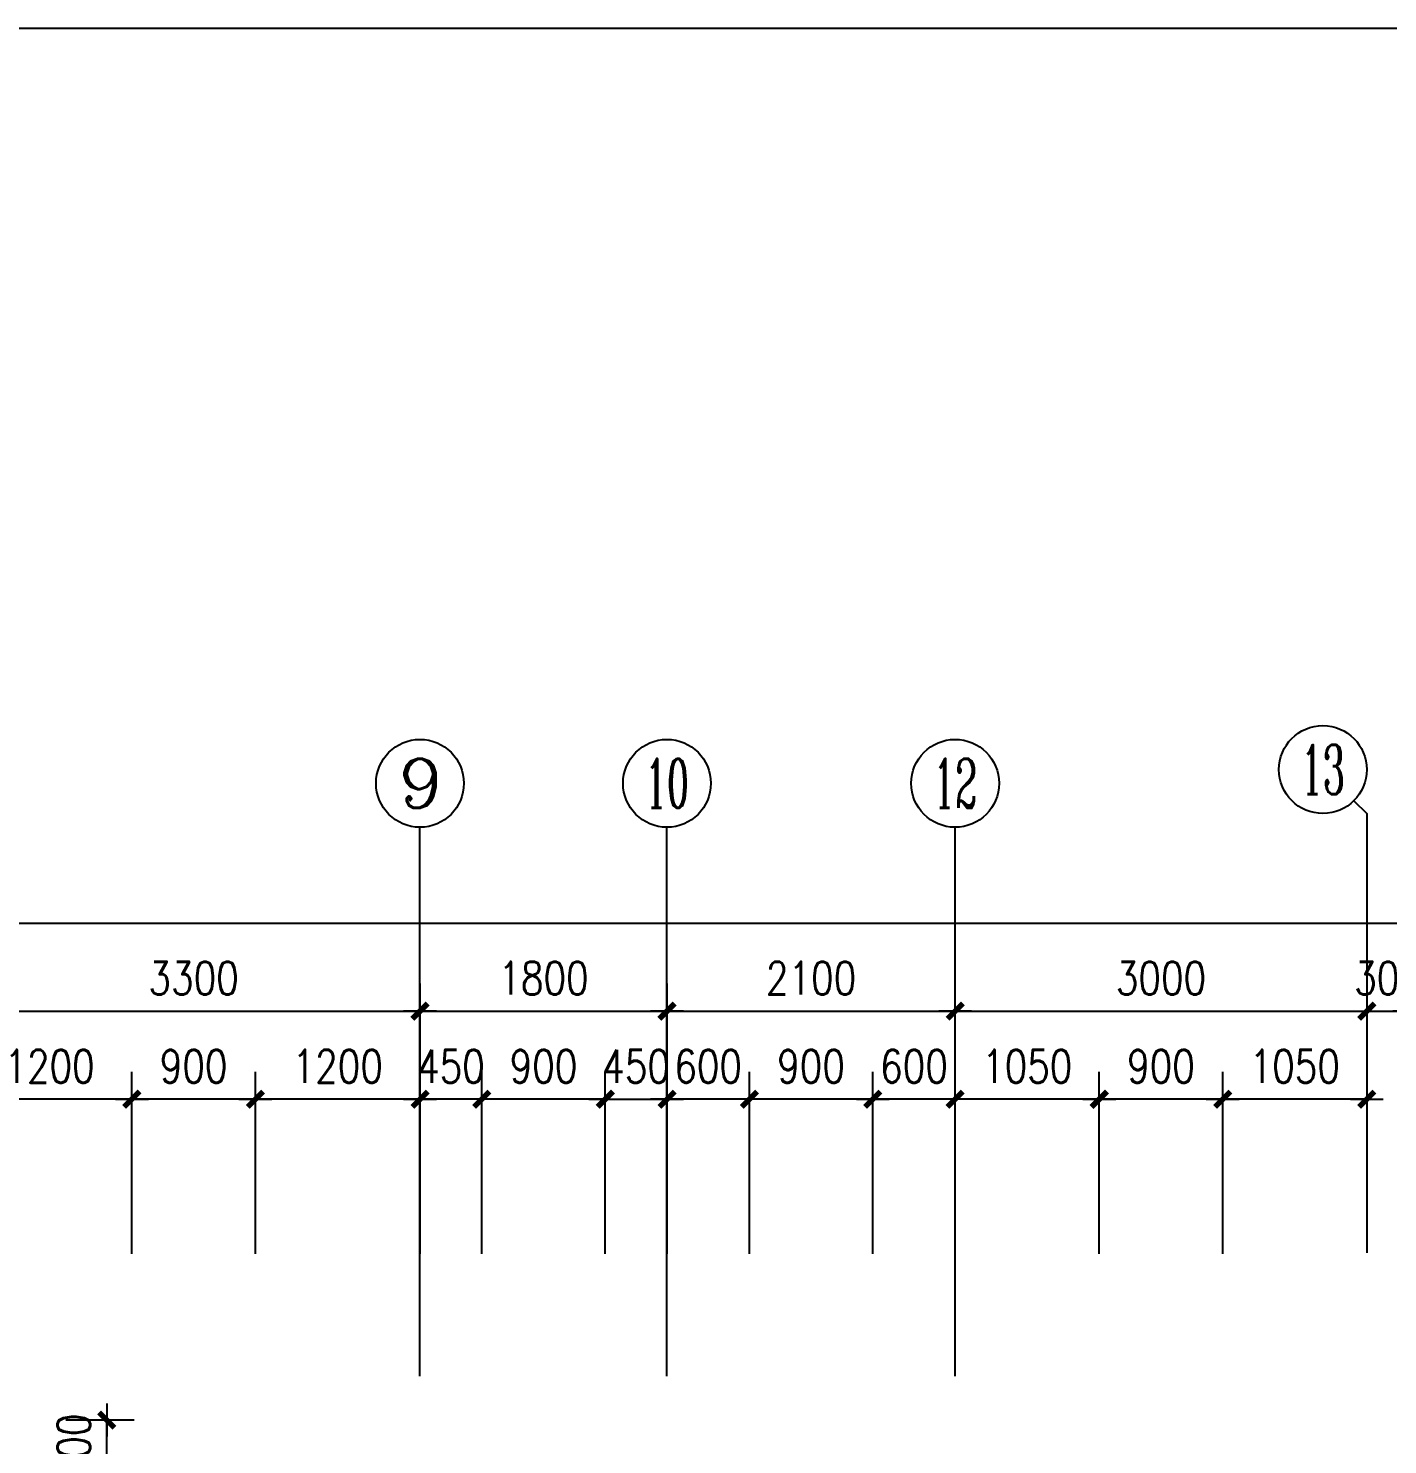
# Model space of a CAD drawing. Header units: millimetres. Extents: x -961 to 83139, y -328 to 41672.
# Drawn here: x 21678 to 31585, y 31353 to 41672 of the extents above; entities that cross this region are included whole.
import ezdxf
from ezdxf.enums import TextEntityAlignment as Align

# ---------------------------------------------------------------- set-up
doc = ezdxf.new("R2010")
doc.units = ezdxf.units.MM
doc.linetypes.add('CONTINOUS', pattern=[0])
for name, color, linetype in [('AXIS', 3, 'Continuous'), ('AXIS_TEXT', 7, 'Continuous'), ('PUB_DIM', 3, 'Continuous'), ('看线', 130, 'CONTINOUS')]:
    doc.layers.add(name, color=color, linetype=linetype)
doc.styles.add('COMPLEX', font='COMPLEX')
doc.styles.add('DIM_FONT', font='SIMPLEX.shx', dxfattribs={"width": 0.8})
doc.dimstyles.new('AXIS80', dxfattribs={"dimscale": 0.8, "dimtxt": 300, "dimasz": 1, "dimexe": 250, "dimexo": 300, "dimgap": 150, "dimtad": 1, "dimdec": 0, "dimzin": 0, "dimdsep": 46, "dimtxsty": 'DIM_FONT', "dimblk": '_DIMX', "dimcen": 0.09, "dimse1": 1, "dimse2": 1, "dimclrt": 7, "dimadec": 0, "dimazin": 0, "dimtfac": 1, "dimtdec": 0, "dimtix": 1, "dimtmove": 2, "dimatfit": 3, "dimldrblk": '_DIMX', "dimfxl": 1, "dimtolj": 1, "dimtzin": 0, "dimarcsym": 0})
doc.dimstyles.new('DIMA80', dxfattribs={"dimscale": 0.8, "dimtxt": 300, "dimasz": 1, "dimexe": 250, "dimexo": 300, "dimgap": 150, "dimtad": 1, "dimdec": 0, "dimzin": 0, "dimdsep": 46, "dimtxsty": 'DIM_FONT', "dimblk": '_DIMX', "dimcen": 0.09, "dimse1": 1, "dimclrt": 7, "dimadec": 0, "dimazin": 0, "dimtfac": 1, "dimtdec": 0, "dimtix": 1, "dimtmove": 2, "dimatfit": 3, "dimldrblk": '_DIMX', "dimfxl": 1, "dimtolj": 1, "dimtzin": 0, "dimarcsym": 0})
doc.dimstyles.new('DIMN80', dxfattribs={"dimscale": 0.8, "dimtxt": 300, "dimasz": 1, "dimexe": 250, "dimexo": 300, "dimgap": 150, "dimtad": 1, "dimdec": 0, "dimzin": 0, "dimdsep": 46, "dimtxsty": 'DIM_FONT', "dimblk": '_DIMX', "dimcen": 0.09, "dimclrt": 7, "dimadec": 0, "dimazin": 0, "dimtfac": 1, "dimtdec": 0, "dimtix": 1, "dimtmove": 2, "dimatfit": 3, "dimldrblk": '_DIMX', "dimfxl": 1, "dimtolj": 1, "dimtzin": 0, "dimarcsym": 0})

# ---------------------------------------------------------------- blocks, each defined once
blk = doc.blocks.new('_DIMX')
blk.add_line((-150, 0), (150, 0))
at = {"const_width": 50}
blk.add_lwpolyline([(-70, -70), (70, 70)], dxfattribs=at)
blk = doc.blocks.new('*D527')
at = {"layer": 'Defpoints', "color": 0}
for p in [(71593, 35152), (8383, 33230), (71593, 33230)]:
    blk.add_point(p, dxfattribs=at)
at = {"layer": 'PUB_DIM', "color": 0, "lineweight": -2}
for p, q in [((8383, 33470), (8383, 35352)), ((71593, 33470), (71593, 35352)), ((8383, 35152), (71592, 35152))]:
    blk.add_line(p, q, dxfattribs=at)
at = {"layer": 'PUB_DIM', "color": 0, "lineweight": -2, "xscale": 0.8, "yscale": 0.8, "zscale": 0.8, "rotation": 180}
blk.add_blockref('_DIMX', (8383, 35152), dxfattribs=at)
at = {"layer": 'PUB_DIM', "color": 0, "lineweight": -2, "xscale": 0.8, "yscale": 0.8, "zscale": 0.8}
blk.add_blockref('_DIMX', (71593, 35152), dxfattribs=at)
at = {"layer": 'PUB_DIM', "color": 7, "insert": (39988, 35392), "char_height": 240, "attachment_point": 5, "style": 'DIM_FONT'}
blk.add_mtext('\\A1;63200', dxfattribs=at)
blk = doc.blocks.new('*D528')
at = {"layer": 'Defpoints', "color": 0}
for p in [(31743, 34512), (31433, 32313), (31743, 32313)]:
    blk.add_point(p, dxfattribs=at)
at = {"layer": 'PUB_DIM', "color": 0, "lineweight": -2}
for p, q in [((31432, 34512), (31431, 34512)), ((31433, 34512), (31743, 34512)), ((31743, 34512), (31744, 34512))]:
    blk.add_line(p, q, dxfattribs=at)
at = {"layer": 'PUB_DIM', "color": 0, "lineweight": -2, "xscale": 0.8, "yscale": 0.8, "zscale": 0.8}
blk.add_blockref('_DIMX', (31433, 34512), dxfattribs=at)
at = {"layer": 'PUB_DIM', "color": 0, "lineweight": -2, "xscale": 0.8, "yscale": 0.8, "zscale": 0.8, "rotation": 180}
blk.add_blockref('_DIMX', (31743, 34512), dxfattribs=at)
at = {"layer": 'PUB_DIM', "color": 7, "insert": (31588, 34752), "char_height": 240, "attachment_point": 5, "style": 'DIM_FONT'}
blk.add_mtext('\\A1;300', dxfattribs=at)
blk = doc.blocks.new('*D553')
at = {"layer": 'Defpoints', "color": 0}
for p in [(26333, 34512), (24533, 33312), (26333, 33312)]:
    blk.add_point(p, dxfattribs=at)
at = {"layer": 'PUB_DIM', "color": 0, "lineweight": -2}
for p, q in [((26333, 33552), (26333, 34712)), ((24533, 34512), (26332, 34512))]:
    blk.add_line(p, q, dxfattribs=at)
at = {"layer": 'PUB_DIM', "color": 0, "lineweight": -2, "xscale": 0.8, "yscale": 0.8, "zscale": 0.8, "rotation": 180}
blk.add_blockref('_DIMX', (24533, 34512), dxfattribs=at)
at = {"layer": 'PUB_DIM', "color": 0, "lineweight": -2, "xscale": 0.8, "yscale": 0.8, "zscale": 0.8}
blk.add_blockref('_DIMX', (26333, 34512), dxfattribs=at)
at = {"layer": 'PUB_DIM', "color": 7, "insert": (25433, 34752), "char_height": 240, "attachment_point": 5, "style": 'DIM_FONT'}
blk.add_mtext('\\A1;1800', dxfattribs=at)
blk = doc.blocks.new('*D554')
at = {"layer": 'Defpoints', "color": 0}
for p in [(24983, 33870), (24983, 32503), (25883, 32503)]:
    blk.add_point(p, dxfattribs=at)
at = {"layer": 'PUB_DIM', "color": 0, "lineweight": -2}
for p, q in [((24983, 32743), (24983, 34070)), ((25883, 32743), (25883, 34070)), ((25882, 33870), (24983, 33870))]:
    blk.add_line(p, q, dxfattribs=at)
at = {"layer": 'PUB_DIM', "color": 0, "lineweight": -2, "xscale": 0.8, "yscale": 0.8, "zscale": 0.8}
for p, rotation in [((24983, 33870), 180.0000000000538), ((25883, 33870), 5.3717e-11)]:
    blk.add_blockref('_DIMX', p, dxfattribs=dict(at, rotation=rotation))
at = {"layer": 'PUB_DIM', "color": 7, "insert": (25433, 34110), "char_height": 240, "attachment_point": 5, "style": 'DIM_FONT'}
blk.add_mtext('\\A1;900', dxfattribs=at)
blk = doc.blocks.new('*D555')
at = {"layer": 'Defpoints', "color": 0}
for p in [(26333, 33870), (25883, 32503), (26333, 32503)]:
    blk.add_point(p, dxfattribs=at)
at = {"layer": 'PUB_DIM', "color": 0, "lineweight": -2}
for p, q in [((25883, 32743), (25883, 34070)), ((26333, 32743), (26333, 34070)), ((25882, 33870), (25881, 33870)), ((25883, 33870), (26333, 33870)), ((26333, 33870), (26334, 33870))]:
    blk.add_line(p, q, dxfattribs=at)
at = {"layer": 'PUB_DIM', "color": 0, "lineweight": -2, "xscale": 0.8, "yscale": 0.8, "zscale": 0.8}
blk.add_blockref('_DIMX', (25883, 33870), dxfattribs=at)
at = {"layer": 'PUB_DIM', "color": 0, "lineweight": -2, "xscale": 0.8, "yscale": 0.8, "zscale": 0.8, "rotation": 180}
blk.add_blockref('_DIMX', (26333, 33870), dxfattribs=at)
at = {"layer": 'PUB_DIM', "color": 7, "insert": (26108, 34110), "char_height": 240, "attachment_point": 5, "style": 'DIM_FONT'}
blk.add_mtext('\\A1;450', dxfattribs=at)
blk = doc.blocks.new('*D556')
at = {"layer": 'Defpoints', "color": 0}
for p in [(24533, 34512), (21233, 33312), (24533, 33312)]:
    blk.add_point(p, dxfattribs=at)
at = {"layer": 'PUB_DIM', "color": 0, "lineweight": -2}
for p, q in [((24533, 33552), (24533, 34712)), ((21233, 34512), (24532, 34512))]:
    blk.add_line(p, q, dxfattribs=at)
at = {"layer": 'PUB_DIM', "color": 0, "lineweight": -2, "xscale": 0.8, "yscale": 0.8, "zscale": 0.8, "rotation": 180}
blk.add_blockref('_DIMX', (21233, 34512), dxfattribs=at)
at = {"layer": 'PUB_DIM', "color": 0, "lineweight": -2, "xscale": 0.8, "yscale": 0.8, "zscale": 0.8}
blk.add_blockref('_DIMX', (24533, 34512), dxfattribs=at)
at = {"layer": 'PUB_DIM', "color": 7, "insert": (22883, 34752), "char_height": 240, "attachment_point": 5, "style": 'DIM_FONT'}
blk.add_mtext('\\A1;3300', dxfattribs=at)
blk = doc.blocks.new('_AXISO')
blk.add_circle((0, 0), 0.5)
at = {"layer": 'AXIS_TEXT', "style": 'COMPLEX', "width": 1.041667}
blk.add_attdef('A', text='', height=0.56, dxfattribs=at).set_placement((-0.25, -0.28), (0.25, -0.28), align=Align.FIT)
blk = doc.blocks.new('*D557')
at = {"layer": 'Defpoints', "color": 0}
for p in [(24533, 33870), (24533, 32503), (24983, 32503)]:
    blk.add_point(p, dxfattribs=at)
at = {"layer": 'PUB_DIM', "color": 0, "lineweight": -2}
for p, q in [((24533, 32743), (24533, 34070)), ((24532, 33870), (24531, 33870)), ((24983, 33870), (24533, 33870)), ((24983, 33870), (24984, 33870))]:
    blk.add_line(p, q, dxfattribs=at)
at = {"layer": 'PUB_DIM', "color": 0, "lineweight": -2, "xscale": 0.8, "yscale": 0.8, "zscale": 0.8}
for p, rotation in [((24533, 33870), 1.2969539e-09), ((24983, 33870), 180.0000000012969)]:
    blk.add_blockref('_DIMX', p, dxfattribs=dict(at, rotation=rotation))
at = {"layer": 'PUB_DIM', "color": 7, "insert": (24758, 34110), "char_height": 240, "attachment_point": 5, "rotation": 0, "style": 'DIM_FONT'}
blk.add_mtext('\\A1;450', dxfattribs=at)
blk = doc.blocks.new('*D558')
at = {"layer": 'Defpoints', "color": 0}
for p in [(21233, 33870), (21233, 32503), (22433, 32503)]:
    blk.add_point(p, dxfattribs=at)
at = {"layer": 'PUB_DIM', "color": 0, "lineweight": -2}
for p, q in [((21233, 32743), (21233, 34070)), ((22432, 33870), (21233, 33870))]:
    blk.add_line(p, q, dxfattribs=at)
at = {"layer": 'PUB_DIM', "color": 0, "lineweight": -2, "xscale": 0.8, "yscale": 0.8, "zscale": 0.8}
for p, rotation in [((21233, 33870), 180.0000000000514), ((22433, 33870), 5.13989e-11)]:
    blk.add_blockref('_DIMX', p, dxfattribs=dict(at, rotation=rotation))
at = {"layer": 'PUB_DIM', "color": 7, "insert": (21833, 34110), "char_height": 240, "attachment_point": 5, "style": 'DIM_FONT'}
blk.add_mtext('\\A1;1200', dxfattribs=at)
blk = doc.blocks.new('*D559')
at = {"layer": 'Defpoints', "color": 0}
for p in [(22433, 33870), (22433, 32503), (23333, 32503)]:
    blk.add_point(p, dxfattribs=at)
at = {"layer": 'PUB_DIM', "color": 0, "lineweight": -2}
for p, q in [((22433, 32743), (22433, 34070)), ((23332, 33870), (22433, 33870))]:
    blk.add_line(p, q, dxfattribs=at)
at = {"layer": 'PUB_DIM', "color": 0, "lineweight": -2, "xscale": 0.8, "yscale": 0.8, "zscale": 0.8}
for p, rotation in [((22433, 33870), 180.0000000000538), ((23333, 33870), 5.3717e-11)]:
    blk.add_blockref('_DIMX', p, dxfattribs=dict(at, rotation=rotation))
at = {"layer": 'PUB_DIM', "color": 7, "insert": (22883, 34110), "char_height": 240, "attachment_point": 5, "style": 'DIM_FONT'}
blk.add_mtext('\\A1;900', dxfattribs=at)
blk = doc.blocks.new('*D561')
at = {"layer": 'Defpoints', "color": 0}
for p in [(23333, 33870), (23333, 32503), (24533, 32503)]:
    blk.add_point(p, dxfattribs=at)
at = {"layer": 'PUB_DIM', "color": 0, "lineweight": -2}
for p, q in [((23333, 32743), (23333, 34070)), ((24532, 33870), (23333, 33870))]:
    blk.add_line(p, q, dxfattribs=at)
at = {"layer": 'PUB_DIM', "color": 0, "lineweight": -2, "xscale": 0.8, "yscale": 0.8, "zscale": 0.8}
for p, rotation in [((23333, 33870), 180.0000000006073), ((24533, 33870), 6.072742e-10)]:
    blk.add_blockref('_DIMX', p, dxfattribs=dict(at, rotation=rotation))
at = {"layer": 'PUB_DIM', "color": 7, "insert": (23933, 34110), "char_height": 240, "attachment_point": 5, "style": 'DIM_FONT'}
blk.add_mtext('\\A1;1200', dxfattribs=at)
blk = doc.blocks.new('*D562')
at = {"layer": 'Defpoints', "color": 0}
for p in [(28433, 34512), (26333, 33312), (28433, 33312)]:
    blk.add_point(p, dxfattribs=at)
at = {"layer": 'PUB_DIM', "color": 0, "lineweight": -2}
for p, q in [((28433, 33552), (28433, 34712)), ((26333, 34512), (28432, 34512))]:
    blk.add_line(p, q, dxfattribs=at)
at = {"layer": 'PUB_DIM', "color": 0, "lineweight": -2, "xscale": 0.8, "yscale": 0.8, "zscale": 0.8, "rotation": 180}
blk.add_blockref('_DIMX', (26333, 34512), dxfattribs=at)
at = {"layer": 'PUB_DIM', "color": 0, "lineweight": -2, "xscale": 0.8, "yscale": 0.8, "zscale": 0.8}
blk.add_blockref('_DIMX', (28433, 34512), dxfattribs=at)
at = {"layer": 'PUB_DIM', "color": 7, "insert": (27383, 34752), "char_height": 240, "attachment_point": 5, "style": 'DIM_FONT'}
blk.add_mtext('\\A1;2100', dxfattribs=at)
blk = doc.blocks.new('_AXISO1')
blk.add_line((0.354, -0.146), (0.5, 0))
blk.add_circle((0, -0.5), 0.5)
at = {"layer": 'AXIS_TEXT', "style": 'COMPLEX', "width": 1.041667}
blk.add_attdef('A', text='', height=0.56, dxfattribs=at).set_placement((-0.25, -0.78), (0.25, -0.78), align=Align.FIT)
blk = doc.blocks.new('*D563')
at = {"layer": 'Defpoints', "color": 0}
for p in [(29483, 33870), (29483, 32503), (30383, 32503)]:
    blk.add_point(p, dxfattribs=at)
at = {"layer": 'PUB_DIM', "color": 0, "lineweight": -2}
for p, q in [((29483, 32743), (29483, 34070)), ((30382, 33870), (29483, 33870))]:
    blk.add_line(p, q, dxfattribs=at)
at = {"layer": 'PUB_DIM', "color": 0, "lineweight": -2, "xscale": 0.8, "yscale": 0.8, "zscale": 0.8}
for p, rotation in [((29483, 33870), 180.0000000000538), ((30383, 33870), 5.3717e-11)]:
    blk.add_blockref('_DIMX', p, dxfattribs=dict(at, rotation=rotation))
at = {"layer": 'PUB_DIM', "color": 7, "insert": (29933, 34110), "char_height": 240, "attachment_point": 5, "style": 'DIM_FONT'}
blk.add_mtext('\\A1;900', dxfattribs=at)
blk = doc.blocks.new('*D564')
at = {"layer": 'Defpoints', "color": 0}
for p in [(28433, 33870), (28433, 32503), (29483, 32503)]:
    blk.add_point(p, dxfattribs=at)
at = {"layer": 'PUB_DIM', "color": 0, "lineweight": -2}
for p, q in [((28433, 32743), (28433, 34070)), ((29482, 33870), (28433, 33870))]:
    blk.add_line(p, q, dxfattribs=at)
at = {"layer": 'PUB_DIM', "color": 0, "lineweight": -2, "xscale": 0.8, "yscale": 0.8, "zscale": 0.8}
for p, rotation in [((28433, 33870), 180.0000000000524), ((29483, 33870), 5.24381e-11)]:
    blk.add_blockref('_DIMX', p, dxfattribs=dict(at, rotation=rotation))
at = {"layer": 'PUB_DIM', "color": 7, "insert": (28958, 34110), "char_height": 240, "attachment_point": 5, "style": 'DIM_FONT'}
blk.add_mtext('\\A1;1050', dxfattribs=at)
blk = doc.blocks.new('*D565')
at = {"layer": 'Defpoints', "color": 0}
for p in [(30383, 33870), (30383, 32503), (31433, 32503)]:
    blk.add_point(p, dxfattribs=at)
at = {"layer": 'PUB_DIM', "color": 0, "lineweight": -2}
for p, q in [((30383, 32743), (30383, 34070)), ((31432, 33870), (30383, 33870))]:
    blk.add_line(p, q, dxfattribs=at)
at = {"layer": 'PUB_DIM', "color": 0, "lineweight": -2, "xscale": 0.8, "yscale": 0.8, "zscale": 0.8}
for p, rotation in [((30383, 33870), 180.000000000054), ((31433, 33870), 5.39568e-11)]:
    blk.add_blockref('_DIMX', p, dxfattribs=dict(at, rotation=rotation))
at = {"layer": 'PUB_DIM', "color": 7, "insert": (30908, 34110), "char_height": 240, "attachment_point": 5, "style": 'DIM_FONT'}
blk.add_mtext('\\A1;1050', dxfattribs=at)
blk = doc.blocks.new('*D566')
at = {"layer": 'Defpoints', "color": 0}
for p in [(26333, 33870), (26333, 32503), (26933, 32503)]:
    blk.add_point(p, dxfattribs=at)
at = {"layer": 'PUB_DIM', "color": 0, "lineweight": -2}
for p, q in [((26333, 32743), (26333, 34070)), ((26332, 33870), (26331, 33870)), ((26933, 33870), (26333, 33870)), ((26933, 33870), (26934, 33870))]:
    blk.add_line(p, q, dxfattribs=at)
at = {"layer": 'PUB_DIM', "color": 0, "lineweight": -2, "xscale": 0.8, "yscale": 0.8, "zscale": 0.8}
for p, rotation in [((26333, 33870), 359.9999999992413), ((26933, 33870), 179.9999999992412)]:
    blk.add_blockref('_DIMX', p, dxfattribs=dict(at, rotation=rotation))
at = {"layer": 'PUB_DIM', "color": 7, "insert": (26633, 34110), "char_height": 240, "attachment_point": 5, "style": 'DIM_FONT'}
blk.add_mtext('\\A1;600', dxfattribs=at)
blk = doc.blocks.new('*D567')
at = {"layer": 'Defpoints', "color": 0}
for p in [(26933, 33870), (26933, 32503), (27833, 32503)]:
    blk.add_point(p, dxfattribs=at)
at = {"layer": 'PUB_DIM', "color": 0, "lineweight": -2}
for p, q in [((26933, 32743), (26933, 34070)), ((27832, 33870), (26933, 33870))]:
    blk.add_line(p, q, dxfattribs=at)
at = {"layer": 'PUB_DIM', "color": 0, "lineweight": -2, "xscale": 0.8, "yscale": 0.8, "zscale": 0.8}
for p, rotation in [((26933, 33870), 180.0000000000907), ((27833, 33870), 9.08074e-11)]:
    blk.add_blockref('_DIMX', p, dxfattribs=dict(at, rotation=rotation))
at = {"layer": 'PUB_DIM', "color": 7, "insert": (27383, 34110), "char_height": 240, "attachment_point": 5, "style": 'DIM_FONT'}
blk.add_mtext('\\A1;900', dxfattribs=at)
blk = doc.blocks.new('*D568')
at = {"layer": 'Defpoints', "color": 0}
for p in [(27833, 33870), (27833, 32503), (28433, 32503)]:
    blk.add_point(p, dxfattribs=at)
at = {"layer": 'PUB_DIM', "color": 0, "lineweight": -2}
for p, q in [((27833, 32743), (27833, 34070)), ((27832, 33870), (27831, 33870)), ((28433, 33870), (27833, 33870)), ((28433, 33870), (28434, 33870))]:
    blk.add_line(p, q, dxfattribs=at)
at = {"layer": 'PUB_DIM', "color": 0, "lineweight": -2, "xscale": 0.8, "yscale": 0.8, "zscale": 0.8}
for p, rotation in [((27833, 33870), 359.9999999992413), ((28433, 33870), 179.9999999992412)]:
    blk.add_blockref('_DIMX', p, dxfattribs=dict(at, rotation=rotation))
at = {"layer": 'PUB_DIM', "color": 7, "insert": (28133, 34110), "char_height": 240, "attachment_point": 5, "style": 'DIM_FONT'}
blk.add_mtext('\\A1;600', dxfattribs=at)
blk = doc.blocks.new('*D569')
at = {"layer": 'Defpoints', "color": 0}
for p in [(31433, 34512), (28433, 32313), (31433, 32313)]:
    blk.add_point(p, dxfattribs=at)
at = {"layer": 'PUB_DIM', "color": 0, "lineweight": -2}
blk.add_line((28433, 34512), (31432, 34512), dxfattribs=at)
at = {"layer": 'PUB_DIM', "color": 0, "lineweight": -2, "xscale": 0.8, "yscale": 0.8, "zscale": 0.8, "rotation": 180}
blk.add_blockref('_DIMX', (28433, 34512), dxfattribs=at)
at = {"layer": 'PUB_DIM', "color": 0, "lineweight": -2, "xscale": 0.8, "yscale": 0.8, "zscale": 0.8}
blk.add_blockref('_DIMX', (31433, 34512), dxfattribs=at)
at = {"layer": 'PUB_DIM', "color": 7, "insert": (29933, 34752), "char_height": 240, "attachment_point": 5, "style": 'DIM_FONT'}
blk.add_mtext('\\A1;3000', dxfattribs=at)
blk = doc.blocks.new('*D690')
at = {"layer": 'Defpoints', "color": 0}
for p in [(21711, 31533), (22250, 31533), (21711, 31133)]:
    blk.add_point(p, dxfattribs=at)
at = {"layer": 'PUB_DIM', "color": 0, "lineweight": -2}
for p, q in [((21951, 31533), (22450, 31533)), ((22250, 31534), (22250, 31535)), ((22250, 31133), (22250, 31533)), ((21951, 31133), (22450, 31133)), ((22250, 31132), (22250, 31132))]:
    blk.add_line(p, q, dxfattribs=at)
at = {"layer": 'PUB_DIM', "color": 0, "lineweight": -2, "xscale": 0.8, "yscale": 0.8, "zscale": 0.8}
for p, rotation in [((22250, 31533), 270), ((22250, 31133), 90)]:
    blk.add_blockref('_DIMX', p, dxfattribs=dict(at, rotation=rotation))
at = {"layer": 'PUB_DIM', "color": 7, "insert": (22010, 31333), "char_height": 240, "attachment_point": 5, "rotation": 90, "style": 'DIM_FONT'}
blk.add_mtext('\\A1;400', dxfattribs=at)

msp = doc.modelspace()

# ---------------------------------------------------------------- linework, layer by layer
at = {"layer": 'AXIS'}
msp.add_line((31432.7, 35951.7), (31432.7, 32751.7), dxfattribs=at)
at = {"layer": 'PUB_DIM'}
for p, q in [((24532.6, 31851.7), (24532.6, 35851.7)), ((26332.6, 31851.7), (26332.6, 35851.7)), ((28432.7, 31851.7), (28432.7, 35851.7))]:
    msp.add_line(p, q, dxfattribs=at)
at = {"layer": '看线'}
msp.add_lwpolyline([(-961.5, 41672.3), (83138.5, 41672.3), (83138.5, -327.7), (-961.5, -327.7)], close=True, dxfattribs=at)

# ---------------------------------------------------------------- block references
at = {"layer": 'AXIS'}
ref = msp.add_blockref('_AXISO1', (31432.7, 36271.7), dxfattribs=dict(at, xscale=640, yscale=640, zscale=640, rotation=270))
ref.add_attrib('A', '13', dxfattribs={"layer": 'AXIS_TEXT', "height": 358.4, "style": 'COMPLEX', "width": 0.646552}).set_placement((30952.7, 36092.5), (31272.7, 36092.5), align=Align.FIT)
ref = msp.add_blockref('_AXISO', (24532.6, 36171.7), dxfattribs=dict(at, xscale=640, yscale=640, zscale=640))
ref.add_attrib('A', '9', dxfattribs={"layer": 'AXIS_TEXT', "height": 358.4, "style": 'COMPLEX', "width": 1.339286}).set_placement((24372.6, 35992.5), (24692.6, 35992.5), align=Align.FIT)
ref = msp.add_blockref('_AXISO', (26332.6, 36171.7), dxfattribs=dict(at, xscale=640, yscale=640, zscale=640))
ref.add_attrib('A', '10', dxfattribs={"layer": 'AXIS_TEXT', "height": 358.4, "style": 'COMPLEX', "width": 0.646552}).set_placement((26172.6, 35992.5), (26492.6, 35992.5), align=Align.FIT)
ref = msp.add_blockref('_AXISO', (28432.7, 36171.7), dxfattribs=dict(at, xscale=640, yscale=640, zscale=640))
ref.add_attrib('A', '12', dxfattribs={"layer": 'AXIS_TEXT', "height": 358.4, "style": 'COMPLEX', "width": 0.646552}).set_placement((28272.7, 35992.5), (28592.7, 35992.5), align=Align.FIT)

# ---------------------------------------------------------------- dimensions: what is measured, and where the dimension line sits
at = {"layer": 'PUB_DIM'}
for p1, p2, distance, text, dimstyle, picture, middle in [((8382.7, 33229.7), (71592.6, 33229.7), 1922, '63200', 'DIMN80', '*D527', (39987.6, 35391.7)), ((31432.6, 32313.3), (31742.6, 32313.3), 2198.4, '300', 'AXIS80', '*D528', (31587.6, 34751.7))]:
    dim = msp.add_aligned_dim(p1=p1, p2=p2, distance=distance, text=text, dimstyle=dimstyle, dxfattribs=at)
    dim.commit()
    dim.dimension.update_dxf_attribs({"geometry": picture, "text_midpoint": middle})
for p1, p2, distance, dimstyle, picture, middle in [((21232.6, 33312.2), (24532.6, 33312.2), 1199.5, 'DIMA80', '*D556', (22882.6, 34751.7)), ((24532.6, 33312.2), (26332.6, 33312.2), 1199.5, 'DIMA80', '*D553', (25432.6, 34751.7)), ((26332.6, 33312.2), (28432.6, 33312.2), 1199.5, 'DIMA80', '*D562', (27382.6, 34751.7)), ((28432.6, 32313.3), (31432.6, 32313.3), 2198.4, 'AXIS80', '*D569', (29932.6, 34751.7)), ((22432.6, 32503.1), (21232.6, 32503.1), -1367, 'DIMA80', '*D558', (21832.6, 34110.1)), ((23332.6, 32503.1), (22432.6, 32503.1), -1367, 'DIMA80', '*D559', (22882.6, 34110.1)), ((24532.6, 32503.1), (23332.6, 32503.1), -1367, 'DIMA80', '*D561', (23932.6, 34110.1)), ((24982.6, 32503.1), (24532.6, 32503.1), -1367, 'DIMA80', '*D557', (24757.6, 34110.1)), ((25882.6, 32503.1), (24982.6, 32503.1), -1367, 'DIMN80', '*D554', (25432.6, 34110.1)), ((25882.6, 32503.1), (26332.6, 32503.1), 1367, 'DIMN80', '*D555', (26107.6, 34110.1)), ((26932.6, 32503.1), (26332.6, 32503.1), -1367, 'DIMA80', '*D566', (26632.6, 34110.1)), ((27832.6, 32503.1), (26932.6, 32503.1), -1367, 'DIMA80', '*D567', (27382.6, 34110.1)), ((28432.6, 32503.1), (27832.6, 32503.1), -1367, 'DIMA80', '*D568', (28132.6, 34110.1)), ((29482.6, 32503.1), (28432.6, 32503.1), -1367, 'DIMA80', '*D564', (28957.6, 34110.1)), ((30382.6, 32503.1), (29482.6, 32503.1), -1367, 'DIMA80', '*D563', (29932.6, 34110.1)), ((31432.6, 32503.1), (30382.6, 32503.1), -1367, 'DIMA80', '*D565', (30907.6, 34110.1)), ((21711.3, 31133.2), (21711.3, 31533.2), -538.6, 'DIMN80', '*D690', (22009.8, 31333.2))]:
    dim = msp.add_aligned_dim(p1=p1, p2=p2, distance=distance, dimstyle=dimstyle, dxfattribs=at)
    dim.commit()
    dim.dimension.update_dxf_attribs({"geometry": picture, "text_midpoint": middle})

doc.saveas('drawing.dxf')
